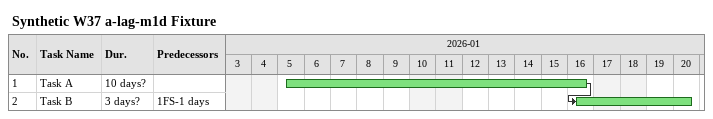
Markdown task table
Synthetic W37 a-lag-m1d Fixture

| ID | Task | Duration | Start | Finish | Predecessors |
|---|---|---|---|---|---|
| 1 | Task A | 10d? | 2026-01-05 | 2026-01-16 |  |
| 2 | Task B | 3d? | 2026-01-16 | 2026-01-20 | 1FS-1d |
